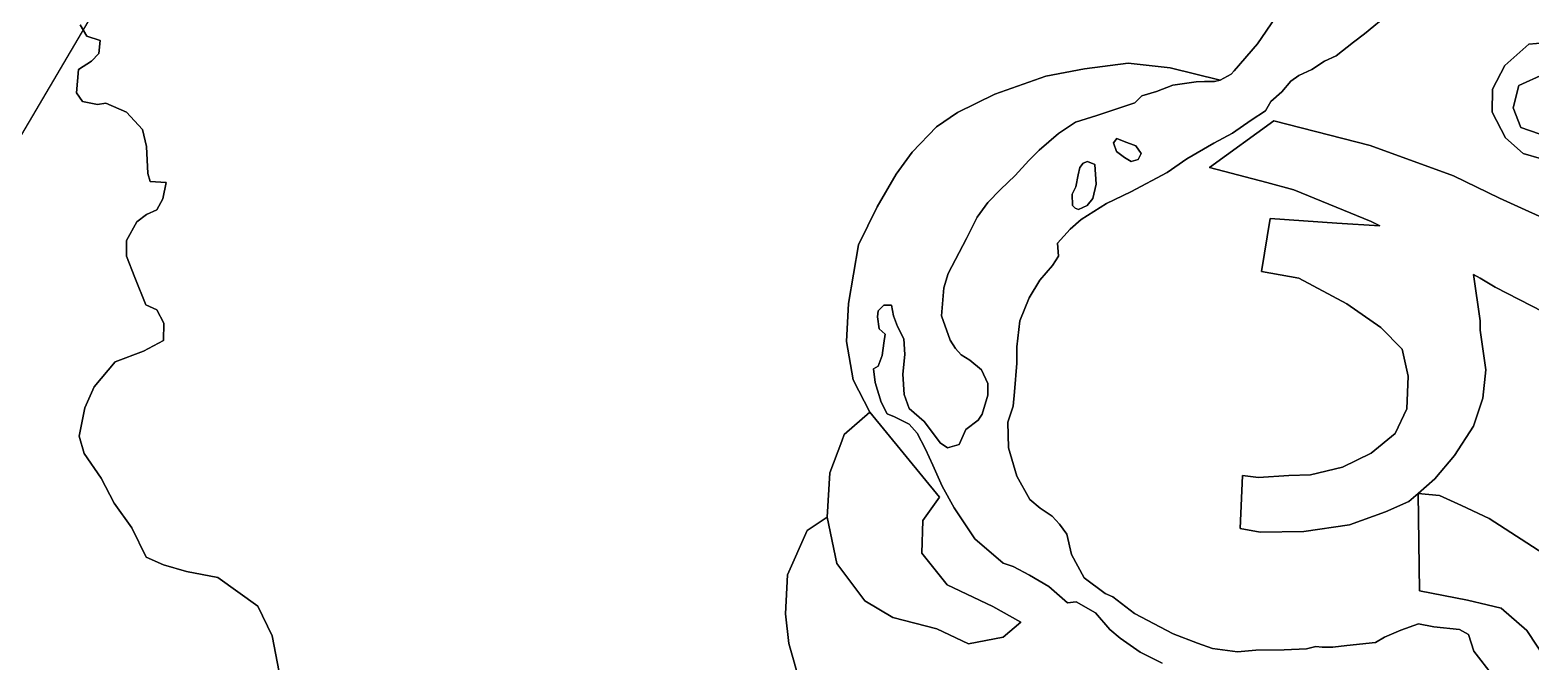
# Model space of a CAD drawing. Header units: inches. Extents: x 288635 to 1232953, y 676945 to 1655780.
# Drawn here: x 448324 to 469572, y 1238245 to 1247194 of the extents above; entities that cross this region are included whole.
import ezdxf

# ---------------------------------------------------------------- set-up
doc = ezdxf.new("R2010")
doc.units = ezdxf.units.IN
doc.header["$MEASUREMENT"] = 0
doc.layers.add('Images', color=7, linetype='Continuous')
picture_1 = doc.add_image_def('image7.jpg', size_in_pixel=(2590, 3729))

msp = doc.modelspace()

# ---------------------------------------------------------------- linework, layer by layer
at = {"color": 1}
for points in [[(466209.9225, 1247747.5133), (465701.9215, 1246997.418), (465368.5458, 1246616.4172), (465329.1268, 1246570.4283), (465171.8409, 1246481.6979), (464465.1592, 1246659.1135), (463868.258, 1246722.6136), (463252.3068, 1246646.4135), (462706.2057, 1246538.4633), (461982.3042, 1246284.4628), (461455.2532, 1246024.1123), (461156.8026, 1245820.9118), (460813.9019, 1245465.3111), (460585.4288, 1245154.8902), (460318.6009, 1244690.6096), (460051.9004, 1244150.8585), (459912.2001, 1243319.0068), (459880.45, 1242785.6058), (459975.7002, 1242239.5047), (460210.6507, 1241782.3038), (459851.6482, 1241467.8065), (459815.7247, 1241372.8658), (459646.1837, 1240924.7932), (459607.3995, 1240296.4008), (459326.9845, 1240108.4024), (459049.3726, 1239479.1488), (459016.8483, 1238924.7981), (459067.6484, 1238505.6972), (459232.7487, 1237927.8461)], [(451853.3343, 1238100.5899), (451751.7341, 1238613.6709), (451548.5337, 1239035.3118), (450984.6526, 1239441.7126), (450537.6117, 1239528.0727), (450212.4911, 1239619.5129), (449968.6506, 1239731.2731), (449765.4502, 1240142.754), (449516.5297, 1240493.2747), (449333.6493, 1240848.8754), (449089.8088, 1241199.3961), (449018.6887, 1241443.2366), (449099.9688, 1241844.5574), (449232.0491, 1242139.198), (449531.7697, 1242494.7987), (449933.0905, 1242647.199), (450212.4911, 1242799.5993), (450217.5711, 1243043.4398), (450121.0509, 1243231.4001), (449963.5706, 1243302.5203), (449806.0902, 1243688.6011), (449689.25, 1243993.4017), (449689.25, 1244211.8421), (449836.5703, 1244476.0026), (449973.7306, 1244582.6829), (450121.0509, 1244648.723), (450202.331, 1244801.1233), (450253.1311, 1245034.8038), (450024.5307, 1245050.0438), (449994.0506, 1245161.804), (449973.7306, 1245542.8048), (449917.8505, 1245786.6453), (449689.25, 1246030.4857), (449399.6894, 1246157.486), (449277.7692, 1246137.166), (449069.4888, 1246182.8861), (448983.1286, 1246304.8063), (449008.5287, 1246635.007), (449196.489, 1246751.8472), (449298.0892, 1246863.6074), (449318.4093, 1247046.4878), (449130.4489, 1247107.4479), (449033.9287, 1247264.9282)], [(449033.9287, 1247264.9282), (449130.4489, 1247107.4479), (449318.4093, 1247046.4878), (449298.0892, 1246863.6074), (449196.489, 1246751.8472), (449008.5287, 1246635.007), (448983.1286, 1246304.8063), (449069.4888, 1246182.8861), (449277.7692, 1246137.166), (449399.6894, 1246157.486), (449689.25, 1246030.4857), (449917.8505, 1245786.6453), (449973.7306, 1245542.8048), (449994.0506, 1245161.804), (450024.5307, 1245050.0438), (450253.1311, 1245034.8038), (450202.331, 1244801.1233), (450121.0509, 1244648.723), (449973.7306, 1244582.6829), (449836.5703, 1244476.0026), (449689.25, 1244211.8421), (449689.25, 1243993.4017), (449806.0902, 1243688.6011), (449963.5706, 1243302.5203), (450121.0509, 1243231.4001), (450217.5711, 1243043.4398), (450212.4911, 1242799.5993), (449933.0905, 1242647.199), (449531.7697, 1242494.7987), (449232.0491, 1242139.198), (449099.9688, 1241844.5574), (449018.6887, 1241443.2366), (449089.8088, 1241199.3961), (449333.6493, 1240848.8754), (449516.5297, 1240493.2747), (449765.4502, 1240142.754), (449968.6506, 1239731.2731), (450212.4911, 1239619.5129), (450537.6117, 1239528.0727), (450984.6526, 1239441.7126), (451548.5337, 1239035.3118), (451751.7341, 1238613.6709), (451853.3343, 1238100.5899)], [(469039.7149, 1238037.8802), (468764.5477, 1238397.7143), (468688.3475, 1238634.7814), (468561.3473, 1238706.7482), (468197.2799, 1238744.8483), (467981.3795, 1238787.1817), (467731.6123, 1238694.0482), (467498.7785, 1238596.6814), (467371.7782, 1238520.4812), (466965.3774, 1238478.1478), (466766.4104, 1238456.9811), (466618.2434, 1238456.9811), (466525.1099, 1238465.4478), (466393.8763, 1238431.581), (466076.3757, 1238418.881), (465678.4415, 1238414.6477), (465415.9743, 1238389.2476), (465064.607, 1238435.8144), (464852.9399, 1238512.0145), (464505.8058, 1238643.2481), (463959.7048, 1238931.1154), (463654.9041, 1239168.1825), (463544.8373, 1239214.7493), (463248.5033, 1239434.883), (463066.4696, 1239769.317), (463002.9695, 1240057.1843), (462897.136, 1240196.8846), (462795.5358, 1240311.1848), (462626.2021, 1240425.485), (462478.0351, 1240544.0186), (462296.0014, 1240874.2192), (462177.4679, 1241276.3867), (462164.7678, 1241640.4541), (462240.968, 1241869.0546), (462262.1347, 1242072.255), (462291.7681, 1242478.6558), (462291.7681, 1242707.2562), (462338.3348, 1243075.557), (462469.5684, 1243401.5243), (462617.7354, 1243651.2915), (462799.7691, 1243858.7252), (462884.4359, 1243989.9588), (462871.7359, 1244176.2259), (463049.5363, 1244376.2513), (463205.1116, 1244512.7765), (463563.8873, 1244738.202), (463906.788, 1244903.3023), (464421.139, 1245176.3529), (464700.5396, 1245370.0282), (465084.7153, 1245592.2787), (465345.0659, 1245735.154), (465611.7664, 1245916.1293), (465814.9668, 1246049.4796), (465887.9919, 1246182.8299), (466046.7423, 1246316.1801), (466170.5675, 1246471.7554), (466284.8677, 1246547.9556), (466469.0181, 1246636.8558), (466649.9935, 1246751.156), (466815.0938, 1246830.5312), (467059.5693, 1247021.0315), (467215.1446, 1247138.5068), (467558.0453, 1247424.2573)], [(469721.3159, 1245369.7244), (469460.9654, 1245445.9245), (469213.3149, 1245668.175), (469022.8145, 1246030.1257), (469029.1645, 1246353.9763), (469200.6148, 1246690.527), (469543.5155, 1246995.3276), (469867.3662, 1247020.7277)], [(469867.3662, 1247020.7277), (469543.5155, 1246995.3276), (469200.6148, 1246690.527), (469029.1645, 1246353.9763), (469022.8145, 1246030.1257), (469213.3149, 1245668.175), (469460.9654, 1245445.9245), (469721.3159, 1245369.7244)], [(459232.7487, 1237927.8461), (459067.6484, 1238505.6972), (459016.8483, 1238924.7981), (459049.3726, 1239479.1488), (459326.9845, 1240108.4024), (459607.3995, 1240296.4008), (459745.5271, 1239641.017), (460142.4029, 1239111.8493), (460539.2786, 1238873.7238), (461161.0507, 1238714.9735), (461610.8433, 1238503.3064), (462100.3234, 1238595.9108), (462351.6781, 1238807.5779), (461954.8023, 1239032.4742), (461306.5718, 1239336.7456), (460949.3836, 1239786.5382), (460962.6128, 1240249.5599), (461200.7383, 1240580.2898), (460210.6507, 1241782.3038), (459975.7002, 1242239.5047), (459880.45, 1242785.6058), (459912.2001, 1243319.0068), (460051.9004, 1244150.8585), (460318.6009, 1244690.6096), (460585.4288, 1245154.8902), (460813.9019, 1245465.3111), (461156.8026, 1245820.9118), (461455.2532, 1246024.1123), (461982.3042, 1246284.4628), (462706.2057, 1246538.4633), (463252.3068, 1246646.4135), (463868.258, 1246722.6136), (464465.1592, 1246659.1135), (465171.8409, 1246481.6979), (465094.2404, 1246465.4054), (464951.3651, 1246465.4054), (464833.8898, 1246459.0554), (464500.5142, 1246414.6053), (464271.9137, 1246322.5301), (464062.3633, 1246262.205), (463963.9381, 1246160.6048), (463427.362, 1245982.8045), (463122.5614, 1245887.5543), (462884.4359, 1245728.804), (462608.2104, 1245490.6785), (462465.3351, 1245344.6282), (462271.6597, 1245131.9028), (462062.1093, 1244935.0524), (461885.3673, 1244751.9603), (461732.967, 1244544.5266), (461580.5667, 1244239.726), (461322.3328, 1243744.425), (461258.8327, 1243541.2246), (461258.8327, 1243541.2246), (461229.1993, 1243147.5238), (461351.9662, 1242800.3898), (461423.933, 1242681.8562), (461504.3665, 1242592.956), (461627.1334, 1242516.7559), (461792.2338, 1242381.2889), (461885.3673, 1242186.5552), (461881.1339, 1242021.4549), (461804.9338, 1241754.7543), (461745.667, 1241670.0875), (461572.1, 1241538.8539), (461478.9665, 1241322.9535), (461313.8661, 1241276.3867), (461208.0326, 1241348.3535), (461059.8656, 1241551.5539), (460983.6655, 1241648.9208), (460771.9984, 1241835.1878), (460700.0316, 1242034.1549), (460678.8649, 1242322.0221), (460708.4983, 1242601.4227), (460695.7982, 1242821.5565), (460606.898, 1242995.1235), (460547.6313, 1243147.5238), (460517.9979, 1243295.6908), (460412.1643, 1243299.9241), (460331.7308, 1243215.2573), (460323.2641, 1243130.5904), (460344.4309, 1242961.2568), (460429.0977, 1242889.2899), (460412.1643, 1242758.0563), (460386.7643, 1242584.4893), (460331.7308, 1242432.089), (460263.9974, 1242398.2223), (460289.3974, 1242203.4886), (460374.0642, 1241924.088), (460458.7311, 1241758.9877), (460560.3313, 1241716.6543), (460771.9984, 1241610.8207), (460882.0653, 1241483.8205), (461000.5988, 1241259.4533), (461106.4324, 1241030.8529), (461237.666, 1240734.519), (461406.9996, 1240429.7184), (461699.1002, 1239989.4508), (462101.2677, 1239642.3168), (462240.968, 1239595.75), (462473.8018, 1239472.9831), (462744.7357, 1239316.3495), (463011.4362, 1239083.5157), (463134.2031, 1239096.2157), (463405.137, 1238939.582), (463608.3374, 1238706.7482), (463756.5043, 1238583.9813), (464040.1382, 1238385.0143), (464349.1722, 1238228.3806)], [(469755.1826, 1246567.2309), (469397.9944, 1246408.4806), (469318.6193, 1246090.98), (469429.7445, 1245813.1669), (469826.6203, 1245678.2291)], [(469826.6203, 1245678.2291), (469429.7445, 1245813.1669), (469318.6193, 1246090.98), (469397.9944, 1246408.4806), (469755.1826, 1246567.2309)], [(469746.7159, 1243204.37), (469067.2646, 1243553.6207), (468853.8724, 1243678.5801), (468758.8329, 1243734.2339), (468852.0348, 1243075.1892), (468851.6287, 1242941.8595), (468934.1789, 1242383.0584), (468889.7288, 1241983.0076), (468756.3785, 1241582.9568), (468489.678, 1241170.206), (468210.2775, 1240840.0053), (467973.6391, 1240631.9267), (467841.9767, 1240516.1547), (467511.7761, 1240370.1044), (467003.775, 1240185.954), (466356.0737, 1240090.7038), (465740.1225, 1240084.3538), (465454.3719, 1240135.1539), (465486.122, 1240884.4554), (465714.7225, 1240859.0554), (466146.5233, 1240884.4554), (466451.3239, 1240897.1555), (466902.1748, 1241005.1057), (467308.5756, 1241201.9561), (467651.4763, 1241481.3566), (467816.5767, 1241830.6073), (467835.6267, 1242294.1582), (467746.7265, 1242675.159), (467448.2759, 1242979.9596), (466965.675, 1243316.5103), (466286.2236, 1243678.461), (465759.1725, 1243773.7112), (465879.8228, 1244523.0127), (466825.5674, 1244459.7723), (467434.7247, 1244419.0389), (467308.3111, 1244480.7226), (466216.1089, 1244931.5735), (465831.5552, 1245033.8484), (465022.3065, 1245249.0741), (465930.3583, 1245909.4754), (466907.2994, 1245659.5602), (467295.611, 1245560.2247), (468476.7134, 1245128.4239), (469124.4147, 1244810.9232), (470050.7128, 1244392.3822)], [(470050.7128, 1244392.3822), (469124.4147, 1244810.9232), (468476.7134, 1245128.4239), (467295.611, 1245560.2247), (466907.2994, 1245659.5602), (465930.3583, 1245909.4754), (465022.3065, 1245249.0741), (465831.5552, 1245033.8484), (466216.1089, 1244931.5735), (467308.3111, 1244480.7226), (467434.7247, 1244419.0389), (466825.5674, 1244459.7723), (465879.8228, 1244523.0127), (465759.1725, 1243773.7112), (466286.2236, 1243678.461), (466965.675, 1243316.5103), (467448.2759, 1242979.9596), (467746.7265, 1242675.159), (467835.6267, 1242294.1582), (467816.5767, 1241830.6073), (467651.4763, 1241481.3566), (467308.5756, 1241201.9561), (466902.1748, 1241005.1057), (466451.3239, 1240897.1555), (466146.5233, 1240884.4554), (465714.7225, 1240859.0554), (465486.122, 1240884.4554), (465454.3719, 1240135.1539), (465740.1225, 1240084.3538), (466356.0737, 1240090.7038), (467003.775, 1240185.954), (467511.7761, 1240370.1044), (467841.9767, 1240516.1547), (467973.6391, 1240631.9267), (467973.6391, 1240631.9267), (467994.401, 1239253.2307), (468675.7044, 1239120.9388), (468951.7612, 1239055.7588), (469151.9554, 1239008.4907), (469515.7582, 1238690.99), (469806.8004, 1238247.812)], [(469820.0296, 1239736.0963), (468979.9759, 1240278.4932), (468587.0887, 1240460.1108), (468278.8286, 1240602.6084), (467973.6391, 1240631.9267), (467973.6391, 1240631.9267), (468210.2775, 1240840.0053), (468489.678, 1241170.206), (468756.3785, 1241582.9568), (468889.7288, 1241983.0076), (468934.1789, 1242383.0584), (468851.6287, 1242941.8595), (468852.0348, 1243075.1892), (468758.8329, 1243734.2339), (468853.8724, 1243678.5801), (469067.2646, 1243553.6207), (469746.7159, 1243204.37)], [(469806.8004, 1238247.812), (469515.7582, 1238690.99), (469151.9554, 1239008.4907), (468951.7612, 1239055.7588), (468675.7044, 1239120.9388), (467994.401, 1239253.2307), (467973.6391, 1240631.9267), (467973.6391, 1240631.9267), (468278.8286, 1240602.6084), (468587.0887, 1240460.1108), (468979.9759, 1240278.4932), (469820.0296, 1239736.0963)]]:
    msp.add_lwpolyline(points, dxfattribs=at)
at = {"color": 1, "ltscale": 3}
for points in [[(464349.1722, 1238228.3806), (464040.1382, 1238385.0143), (463756.5043, 1238583.9813), (463608.3374, 1238706.7482), (463405.137, 1238939.582), (463134.2031, 1239096.2157), (463011.4362, 1239083.5157), (462744.7357, 1239316.3495), (462473.8018, 1239472.9831), (462240.968, 1239595.75), (462101.2677, 1239642.3168), (461699.1002, 1239989.4508), (461406.9996, 1240429.7184), (461237.666, 1240734.519), (461106.4324, 1241030.8529), (461000.5988, 1241259.4533), (460882.0653, 1241483.8205), (460771.9984, 1241610.8207), (460560.3313, 1241716.6543), (460458.7311, 1241758.9877), (460374.0642, 1241924.088), (460289.3974, 1242203.4886), (460263.9974, 1242398.2223), (460331.7308, 1242432.089), (460386.7643, 1242584.4893), (460412.1643, 1242758.0563), (460429.0977, 1242889.2899), (460344.4309, 1242961.2568), (460323.2641, 1243130.5904), (460331.7308, 1243215.2573), (460412.1643, 1243299.9241), (460517.9979, 1243295.6908), (460547.6313, 1243147.5238), (460606.898, 1242995.1235), (460695.7982, 1242821.5565), (460708.4983, 1242601.4227), (460678.8649, 1242322.0221), (460700.0316, 1242034.1549), (460771.9984, 1241835.1878), (460983.6655, 1241648.9208), (461059.8656, 1241551.5539), (461208.0326, 1241348.3535), (461313.8661, 1241276.3867), (461478.9665, 1241322.9535), (461572.1, 1241538.8539), (461745.667, 1241670.0875), (461804.9338, 1241754.7543), (461881.1339, 1242021.4549), (461885.3673, 1242186.5552), (461792.2338, 1242381.2889), (461627.1334, 1242516.7559), (461504.3665, 1242592.956), (461423.933, 1242681.8562), (461351.9662, 1242800.3898), (461229.1993, 1243147.5238), (461258.8327, 1243541.2246), (461322.3328, 1243744.425), (461580.5667, 1244239.726), (461732.967, 1244544.5266), (461885.3673, 1244751.9603), (462062.1093, 1244935.0524), (462271.6597, 1245131.9028), (462465.3351, 1245344.6282), (462608.2104, 1245490.6785), (462884.4359, 1245728.804), (463122.5614, 1245887.5543), (463427.362, 1245982.8045), (463963.9381, 1246160.6048), (464062.3633, 1246262.205), (464271.9137, 1246322.5301), (464500.5142, 1246414.6053), (464833.8898, 1246459.0554), (464951.3651, 1246465.4054), (465094.2404, 1246465.4054), (465171.8409, 1246481.6979), (465329.1268, 1246570.4283), (465368.5458, 1246616.4172), (465701.9215, 1246997.418), (466209.9225, 1247747.5133)], [(467558.0453, 1247424.2573), (467215.1446, 1247138.5068), (467059.5693, 1247021.0315), (466815.0938, 1246830.5312), (466649.9935, 1246751.156), (466469.0181, 1246636.8558), (466284.8677, 1246547.9556), (466170.5675, 1246471.7554), (466046.7423, 1246316.1801), (465887.9919, 1246182.8299), (465814.9668, 1246049.4796), (465611.7664, 1245916.1293), (465345.0659, 1245735.154), (465084.7153, 1245592.2787), (464700.5396, 1245370.0282), (464421.139, 1245176.3529), (463906.788, 1244903.3023), (463563.8873, 1244738.202), (463205.1116, 1244512.7765), (463049.5363, 1244376.2513), (462871.7359, 1244176.2259), (462884.4359, 1243989.9588), (462799.7691, 1243858.7252), (462617.7354, 1243651.2915), (462469.5684, 1243401.5243), (462338.3348, 1243075.557), (462291.7681, 1242707.2562), (462291.7681, 1242478.6558), (462262.1347, 1242072.255), (462240.968, 1241869.0546), (462164.7678, 1241640.4541), (462177.4679, 1241276.3867), (462296.0014, 1240874.2192), (462478.0351, 1240544.0186), (462626.2021, 1240425.485), (462795.5358, 1240311.1848), (462897.136, 1240196.8846), (463002.9695, 1240057.1843), (463066.4696, 1239769.317), (463248.5033, 1239434.883), (463544.8373, 1239214.7493), (463654.9041, 1239168.1825), (463959.7048, 1238931.1154), (464505.8058, 1238643.2481), (464852.9399, 1238512.0145), (465064.607, 1238435.8144), (465415.9743, 1238389.2476), (465678.4415, 1238414.6477), (466076.3757, 1238418.881), (466393.8763, 1238431.581), (466525.1099, 1238465.4478), (466618.2434, 1238456.9811), (466766.4104, 1238456.9811), (466965.3774, 1238478.1478), (467371.7782, 1238520.4812), (467498.7785, 1238596.6814), (467731.6123, 1238694.0482), (467981.3795, 1238787.1817), (468197.2799, 1238744.8483), (468561.3473, 1238706.7482), (468688.3475, 1238634.7814), (468764.5477, 1238397.7143), (469039.7149, 1238037.8802)]]:
    msp.add_lwpolyline(points, dxfattribs=at)
at = {"color": 1}
for points in [[(463815.9518, 1245386.8664), (463911.202, 1245332.8913), (464009.6272, 1245358.2913), (464054.0773, 1245444.0165), (463977.8771, 1245551.9667), (463810.9983, 1245616.7549), (463708.0016, 1245656.7419), (463660.3765, 1245596.4168), (463704.8266, 1245472.5916), (463815.9518, 1245386.8664)], [(464009.6272, 1245358.2913), (463911.202, 1245332.8913), (463815.9518, 1245386.8664), (463704.8266, 1245472.5916), (463660.3765, 1245596.4168), (463708.0016, 1245656.7419), (463810.9983, 1245616.7549), (463977.8771, 1245551.9667), (464054.0773, 1245444.0165), (464009.6272, 1245358.2913)], [(463117.4504, 1244672.49), (463165.0755, 1244650.2649), (463288.9007, 1244707.415), (463371.4509, 1244805.8402), (463415.901, 1245009.0406), (463400.026, 1245291.6162), (463292.0757, 1245329.7163), (463231.7506, 1245310.6662), (463184.1255, 1245247.1661), (463161.9005, 1245142.3909), (463130.1504, 1244974.1156), (463079.3503, 1244869.3403), (463082.5253, 1244710.59), (463117.4504, 1244672.49)], [(463288.9007, 1244707.415), (463165.0755, 1244650.2649), (463117.4504, 1244672.49), (463082.5253, 1244710.59), (463079.3503, 1244869.3403), (463130.1504, 1244974.1156), (463161.9005, 1245142.3909), (463184.1255, 1245247.1661), (463231.7506, 1245310.6662), (463292.0757, 1245329.7163), (463400.026, 1245291.6162), (463415.901, 1245009.0406), (463371.4509, 1244805.8402), (463288.9007, 1244707.415)], [(462100.3234, 1238595.9108), (461610.8433, 1238503.3064), (461161.0507, 1238714.9735), (460539.2786, 1238873.7238), (460142.4029, 1239111.8493), (459745.5271, 1239641.017), (459607.3995, 1240296.4008), (459646.1837, 1240924.7932), (459815.7247, 1241372.8658), (459851.6482, 1241467.8065), (460210.6507, 1241782.3038), (461200.7383, 1240580.2898), (460962.6128, 1240249.5599), (460949.3836, 1239786.5382), (461306.5718, 1239336.7456), (461954.8023, 1239032.4742), (462351.6781, 1238807.5779), (462100.3234, 1238595.9108)]]:
    msp.add_lwpolyline(points, close=True, dxfattribs=at)

# ---------------------------------------------------------------- pictures from other files: only their frames are drawn
at = {"layer": 'Images'}
image = msp.add_image(picture_1, insert=(433468.3601, 1220693.3743), size_in_units=(43179.7771, 62168.876), rotation=-30.500541912, dxfattribs=at)
image.dxf.flags = 7

doc.saveas('drawing.dxf')
